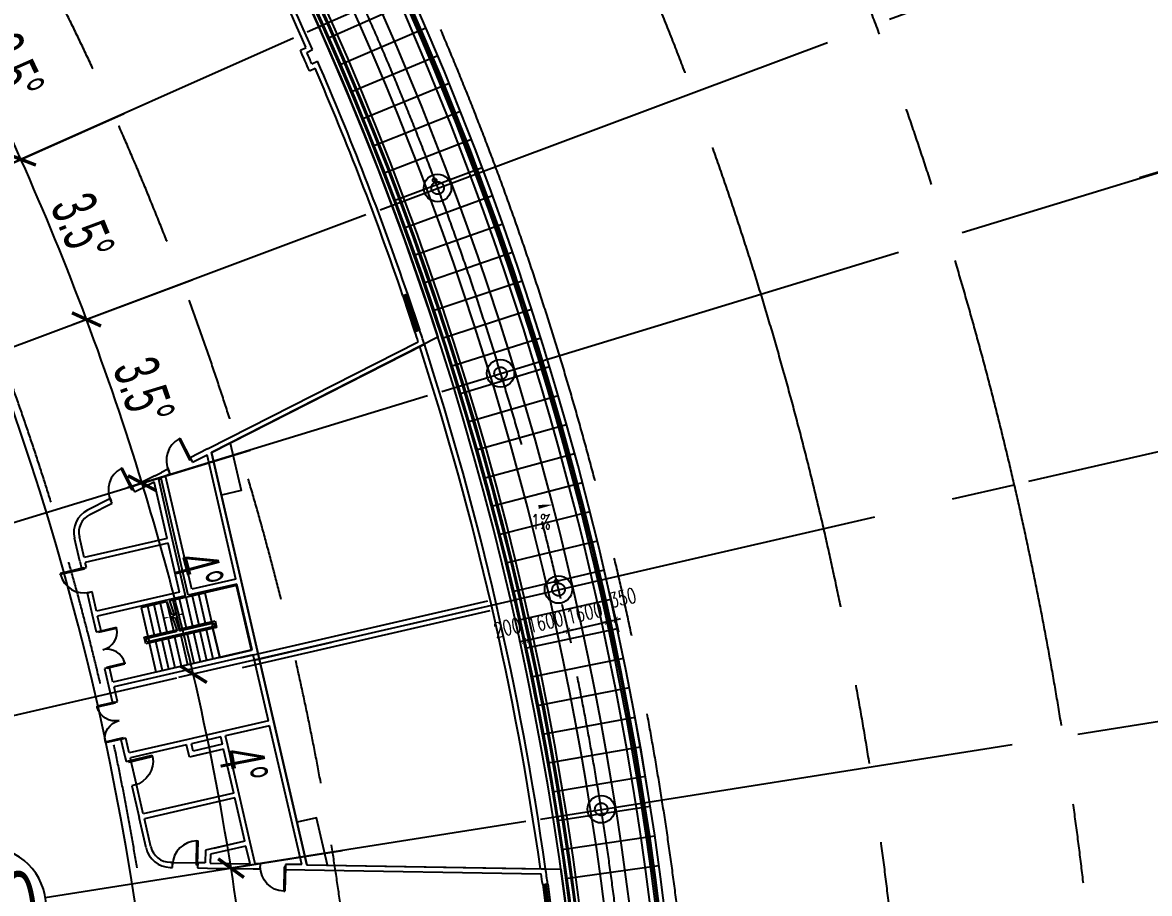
# Model space of a CAD drawing. Extents: x 36903891 to 38126251, y 2073392 to 2924740.
# Drawn here: x 37214450 to 37259397, y 2303299 to 2338055 of the extents above; entities that cross this region are included whole.
import ezdxf
from ezdxf.enums import TextEntityAlignment as Align
from ezdxf.xclip import XClip

# ---------------------------------------------------------------- set-up
doc = ezdxf.new("R2010")
doc.units = 0
doc.header["$LTSCALE"] = 1000
doc.header["$XCLIPFRAME"] = 0
for name, pattern in [('CENTER', [2, 1.25, -0.25, 0.25, -0.25]), ('CENTER2', [28.575, 19.05, -3.175, 3.175, -3.175]), ('DASH', [0.35, 0.25, -0.1]), ('HIDDEN', [0.375, 0.25, -0.125])]:
    doc.linetypes.add(name, pattern=pattern)
doc.layers.get('0').update_dxf_attribs({"color": 8})
doc.layers.get('Defpoints').update_dxf_attribs({"color": 8})
for name, color, linetype in [('#幕墙线-平面', 8, 'Continuous'), ('#标注', 8, 'Continuous'), ('#虚线', 8, 'HIDDEN'), ('#轴线', 8, 'CENTER2'), ('1-WIN-1', 8, 'Continuous'), ('A-AL-E', 8, 'Continuous'), ('A-COLS-PLAN-C', 8, 'DASH'), ('A-DETL-ALUM', 8, 'Continuous'), ('A-DIMS', 8, 'Continuous'), ('A-DIMS-SYMB', 8, 'Continuous'), ('A-FLOR', 8, 'Continuous'), ('A-GRID', 8, 'CENTER'), ('A-STRS-HRAL', 8, 'Continuous'), ('DIM', 8, 'Continuous'), ('周边建筑', 8, 'Continuous'), ('水-雨水-压力流-标识', 8, 'Continuous')]:
    doc.layers.add(name, color=color, linetype=linetype)
doc.styles.add('#文字', font='jrs.shx', dxfattribs={"width": 0.7, "bigfont": 'hztxt.shx'})
doc.styles.add('_TCH_DIM', font='SIMPLEX', dxfattribs={"bigfont": 'GBCBIG'})
doc.styles.add('_TCH_DIM_T3', font='SIMPLEX', dxfattribs={"width": 0.705882, "bigfont": 'GBCBIG'})
doc.styles.add('JHZX', font='jrs.shx', dxfattribs={"width": 0.6, "bigfont": 'jhz.shx'})
doc.dimstyles.new('_TCH_ARCH&&200', dxfattribs={"dimtxt": 595, "dimasz": 200, "dimexe": 500, "dimexo": 600, "dimgap": 252.5, "dimtad": 1, "dimdec": 0, "dimzin": 0, "dimdsep": 46, "dimtxsty": '_TCH_DIM_T3', "dimblk": 'ARCHTICK', "dimcen": 0.09, "dimclrt": 4, "dimazin": 2, "dimtfac": 1, "dimtdec": 0, "dimtix": 1, "dimtmove": 2, "dimatfit": 3, "dimfxl": 200, "dimtolj": 1, "dimtzin": 0, "dimarcsym": 0})
doc.dimstyles.new('JZBZ-600', dxfattribs={"dimscale": 600, "dimtxt": 3, "dimasz": 1.5, "dimexe": 1, "dimexo": 1, "dimgap": 0.5, "dimtad": 1, "dimdec": 0, "dimdsep": 46, "dimtxsty": 'JHZX', "dimblk1": 'ARCHTICK', "dimblk2": 'ARCHTICK', "dimsah": 1, "dimcen": 0, "dimclrd": 1, "dimclre": 1, "dimclrt": 2, "dimadec": 1, "dimazin": 2, "dimtfac": 1, "dimtdec": 0, "dimtix": 1, "dimtmove": 0, "dimatfit": 3, "dimfxl": 1, "dimtolj": 1, "dimlwd": -1, "dimlwe": -1, "dimarcsym": 1})

# ---------------------------------------------------------------- blocks, each defined once
blk = doc.blocks.new('_ARCHTICK')
at = {"color": 0, "linetype": 'ByBlock', "const_width": 0.15}
blk.add_lwpolyline([(-0.5, -0.5), (0.5, 0.5)], dxfattribs=at)
blk = doc.blocks.new('*D89')
at = {"layer": '#标注', "transparency": 16777216}
for p, q in [((36903960, 2938196), (36891614, 2936241)), ((36904922, 2930628), (36892480, 2929431))]:
    blk.add_line(p, q, dxfattribs=at)
blk.add_arc((36780603, 2918661), 112993, 5.49827, 8.99865, dxfattribs=at)
at = {"layer": 'Defpoints', "color": 0, "transparency": 16777216}
for p in [(36904552, 2938290), (36892833, 2931776), (36905520, 2930686), (36780603, 2918661)]:
    blk.add_point(p, dxfattribs=at)
at = {"layer": '#标注', "transparency": 16777216, "xscale": 900, "yscale": 900, "zscale": 900}
for p, rotation in [((36892206, 2936335), 98.99864510291671), ((36893077, 2929488), 275.4982656255143)]:
    blk.add_blockref('_ARCHTICK', p, dxfattribs=dict(at, rotation=rotation))
at = {"layer": '#标注', "transparency": 16777216, "insert": (36893884, 2933070), "char_height": 1800, "attachment_point": 5, "rotation": 277.2485, "style": 'JHZX'}
blk.add_mtext('\\A1;3.5°', dxfattribs=at)
blk = doc.blocks.new('*D90')
at = {"layer": '#标注', "transparency": 16777216}
for p, q in [((36902297, 2946753), (36890117, 2943942)), ((36903960, 2938196), (36891614, 2936241))]:
    blk.add_line(p, q, dxfattribs=at)
blk.add_arc((36780603, 2918661), 112993, 8.99865, 12.9986, dxfattribs=at)
at = {"layer": 'Defpoints', "color": 0, "transparency": 16777216}
for p in [(36902881, 2946888), (36891765, 2938927), (36904552, 2938290), (36780603, 2918661)]:
    blk.add_point(p, dxfattribs=at)
at = {"layer": '#标注', "transparency": 16777216, "xscale": 900, "yscale": 900, "zscale": 900}
for p, rotation in [((36890702, 2944077), 102.998597833157), ((36892206, 2936335), 278.9986451029019)]:
    blk.add_blockref('_ARCHTICK', p, dxfattribs=dict(at, rotation=rotation))
at = {"layer": '#标注', "transparency": 16777216, "insert": (36892699, 2940448), "char_height": 1800, "attachment_point": 5, "rotation": 280.9986, "style": 'JHZX'}
blk.add_mtext('\\A1;4°', dxfattribs=at)
blk = doc.blocks.new('*D91')
at = {"layer": '#标注', "transparency": 16777216}
for p, q in [((36900040, 2955175), (36888086, 2951520)), ((36902297, 2946753), (36890117, 2943942))]:
    blk.add_line(p, q, dxfattribs=at)
blk.add_arc((36780603, 2918661), 112993, 12.9986, 16.99896, dxfattribs=at)
at = {"layer": 'Defpoints', "color": 0, "transparency": 16777216}
for p in [(36900614, 2955350), (36902881, 2946888), (36890080, 2946632), (36780603, 2918661)]:
    blk.add_point(p, dxfattribs=at)
at = {"layer": '#标注', "transparency": 16777216, "xscale": 900, "yscale": 900, "zscale": 900}
for p, rotation in [((36888660, 2951696), 106.9989600530739), ((36890702, 2944077), 282.9985978331587)]:
    blk.add_blockref('_ARCHTICK', p, dxfattribs=dict(at, rotation=rotation))
at = {"layer": '#标注', "transparency": 16777216, "insert": (36890906, 2948215), "char_height": 1800, "attachment_point": 5, "rotation": 284.9988, "style": 'JHZX'}
blk.add_mtext('\\A1;4°', dxfattribs=at)
blk = doc.blocks.new('*D92')
at = {"layer": '#标注', "transparency": 16777216}
for p, q in [((36897588, 2962398), (36885880, 2958021)), ((36900040, 2955175), (36888086, 2951520))]:
    blk.add_line(p, q, dxfattribs=at)
blk.add_arc((36780603, 2918661), 112993, 16.99896, 20.4991, dxfattribs=at)
at = {"layer": 'Defpoints', "color": 0, "transparency": 16777216}
for p in [(36898150, 2962608), (36900614, 2955350), (36887965, 2953889), (36780603, 2918661)]:
    blk.add_point(p, dxfattribs=at)
at = {"layer": '#标注', "transparency": 16777216, "xscale": 900, "yscale": 900, "zscale": 900}
for p, rotation in [((36886442, 2958231), 110.4991045865628), ((36888660, 2951696), 286.9989600531031)]:
    blk.add_blockref('_ARCHTICK', p, dxfattribs=dict(at, rotation=rotation))
at = {"layer": '#标注', "transparency": 16777216, "insert": (36888737, 2955366), "char_height": 1800, "attachment_point": 5, "rotation": 288.749, "style": 'JHZX'}
blk.add_mtext('\\A1;3.5°', dxfattribs=at)
blk = doc.blocks.new('*D93')
at = {"layer": '#标注', "transparency": 16777216}
for p, q in [((36894700, 2969458), (36883281, 2964374)), ((36897588, 2962398), (36885880, 2958021))]:
    blk.add_line(p, q, dxfattribs=at)
blk.add_arc((36780603, 2918661), 112993, 20.4991, 23.99913, dxfattribs=at)
at = {"layer": 'Defpoints', "color": 0, "transparency": 16777216}
for p in [(36895248, 2969703), (36898150, 2962608), (36885614, 2960378), (36780603, 2918661)]:
    blk.add_point(p, dxfattribs=at)
at = {"layer": '#标注', "transparency": 16777216, "xscale": 900, "yscale": 900, "zscale": 900}
for p, rotation in [((36883829, 2964618), 113.9991263115051), ((36886442, 2958231), 290.4991045865536)]:
    blk.add_blockref('_ARCHTICK', p, dxfattribs=dict(at, rotation=rotation))
at = {"layer": '#标注', "transparency": 16777216, "insert": (36886295, 2961899), "char_height": 1800, "attachment_point": 5, "rotation": 292.2491, "style": 'JHZX'}
blk.add_mtext('\\A1;3.5°', dxfattribs=at)
blk = doc.blocks.new('*D94')
at = {"layer": '#标注', "transparency": 16777216}
for p, q in [((36891386, 2976330), (36880298, 2970558)), ((36894700, 2969458), (36883281, 2964374))]:
    blk.add_line(p, q, dxfattribs=at)
blk.add_arc((36780603, 2918661), 112993, 23.99913, 27.4993, dxfattribs=at)
at = {"layer": 'Defpoints', "color": 0, "transparency": 16777216}
for p in [(36891918, 2976607), (36895248, 2969703), (36882872, 2966711), (36780603, 2918661)]:
    blk.add_point(p, dxfattribs=at)
at = {"layer": '#标注', "transparency": 16777216, "xscale": 900, "yscale": 900, "zscale": 900}
for p, rotation in [((36880831, 2970835), 117.4993024395164), ((36883829, 2964618), 293.9991263114809)]:
    blk.add_blockref('_ARCHTICK', p, dxfattribs=dict(at, rotation=rotation))
at = {"layer": '#标注', "transparency": 16777216, "insert": (36883458, 2968271), "char_height": 1800, "attachment_point": 5, "rotation": 295.7492, "style": 'JHZX'}
blk.add_mtext('\\A1;3.5°', dxfattribs=at)
blk = doc.blocks.new('*D208')
at = {"layer": '#标注', "transparency": 16777216}
for p, q in [((36925985, 2941684), (36938331, 2943639)), ((36927120, 2932766), (36939562, 2933963))]:
    blk.add_line(p, q, dxfattribs=at)
blk.add_arc((36780603, 2918661), 159093, 5.49852, 8.99865, dxfattribs=at)
at = {"layer": 'Defpoints', "color": 0, "transparency": 16777216}
for p in [(36925393, 2941590), (36938622, 2937127), (36926522, 2932708), (36780603, 2918661)]:
    blk.add_point(p, dxfattribs=at)
at = {"layer": '#标注', "transparency": 16777216, "xscale": 900, "yscale": 900, "zscale": 900}
for p, rotation in [((36937739, 2943545), 98.99864510290479), ((36938965, 2933906), 275.4985152614599)]:
    blk.add_blockref('_ARCHTICK', p, dxfattribs=dict(at, rotation=rotation))
at = {"layer": '#标注', "transparency": 16777216, "insert": (36939616, 2938886), "char_height": 1800, "attachment_point": 5, "rotation": 277.2486, "style": 'JHZX'}
blk.add_mtext('\\A1;3.5°', dxfattribs=at)
blk = doc.blocks.new('*D209')
at = {"layer": '#标注', "transparency": 16777216}
for p, q in [((36924025, 2951770), (36936205, 2954581)), ((36925985, 2941684), (36938331, 2943639))]:
    blk.add_line(p, q, dxfattribs=at)
blk.add_arc((36780603, 2918661), 159093, 8.99865, 12.9988, dxfattribs=at)
at = {"layer": 'Defpoints', "color": 0, "transparency": 16777216}
for p in [(36923440, 2951635), (36937117, 2947195), (36925393, 2941590), (36780603, 2918661)]:
    blk.add_point(p, dxfattribs=at)
at = {"layer": '#标注', "transparency": 16777216, "xscale": 900, "yscale": 900, "zscale": 900}
for p, rotation in [((36935620, 2954446), 102.9987980991968), ((36937739, 2943545), 278.9986451029012)]:
    blk.add_blockref('_ARCHTICK', p, dxfattribs=dict(at, rotation=rotation))
at = {"layer": '#标注', "transparency": 16777216, "insert": (36937953, 2949243), "char_height": 1800, "attachment_point": 5, "rotation": 280.9987, "style": 'JHZX'}
blk.add_mtext('\\A1;4°', dxfattribs=at)
blk = doc.blocks.new('*D210')
at = {"layer": '#标注', "transparency": 16777216}
for p, q in [((36921366, 2961694), (36933320, 2965349)), ((36924025, 2951770), (36936205, 2954581))]:
    blk.add_line(p, q, dxfattribs=at)
blk.add_arc((36780603, 2918661), 159093, 12.9988, 16.99896, dxfattribs=at)
at = {"layer": 'Defpoints', "color": 0, "transparency": 16777216}
for p in [(36920792, 2961519), (36934745, 2958044), (36923440, 2951635), (36780603, 2918661)]:
    blk.add_point(p, dxfattribs=at)
at = {"layer": '#标注', "transparency": 16777216, "xscale": 900, "yscale": 900, "zscale": 900}
for p, rotation in [((36932746, 2965173), 106.9989600159799), ((36935620, 2954446), 282.9987980991914)]:
    blk.add_blockref('_ARCHTICK', p, dxfattribs=dict(at, rotation=rotation))
at = {"layer": '#标注', "transparency": 16777216, "insert": (36935436, 2960145), "char_height": 1800, "attachment_point": 5, "rotation": 284.9989, "style": 'JHZX'}
blk.add_mtext('\\A1;4°', dxfattribs=at)
blk = doc.blocks.new('*D211')
at = {"layer": '#标注', "transparency": 16777216}
for p, q in [((36918476, 2970208), (36930185, 2974585)), ((36921366, 2961694), (36933320, 2965349))]:
    blk.add_line(p, q, dxfattribs=at)
blk.add_arc((36780603, 2918661), 159093, 16.99896, 20.4991, dxfattribs=at)
at = {"layer": 'Defpoints', "color": 0, "transparency": 16777216}
for p in [(36917914, 2969997), (36931768, 2968261), (36920792, 2961519), (36780603, 2918661)]:
    blk.add_point(p, dxfattribs=at)
at = {"layer": '#标注', "transparency": 16777216, "xscale": 900, "yscale": 900, "zscale": 900}
for p, rotation in [((36929623, 2974375), 110.4991045865224), ((36932746, 2965173), 286.9989600159729)]:
    blk.add_blockref('_ARCHTICK', p, dxfattribs=dict(at, rotation=rotation))
at = {"layer": '#标注', "transparency": 16777216, "insert": (36932391, 2970184), "char_height": 1800, "attachment_point": 5, "rotation": 288.749, "style": 'JHZX'}
blk.add_mtext('\\A1;3.5°', dxfattribs=at)
blk = doc.blocks.new('*D212')
at = {"layer": '#标注', "transparency": 16777216}
for p, q in [((36915072, 2978529), (36926492, 2983613)), ((36918476, 2970208), (36930185, 2974585))]:
    blk.add_line(p, q, dxfattribs=at)
blk.add_arc((36780603, 2918661), 159093, 20.4991, 23.99925, dxfattribs=at)
at = {"layer": 'Defpoints', "color": 0, "transparency": 16777216}
for p in [(36914524, 2978285), (36928457, 2977398), (36917914, 2969997), (36780603, 2918661)]:
    blk.add_point(p, dxfattribs=at)
at = {"layer": '#标注', "transparency": 16777216, "xscale": 900, "yscale": 900, "zscale": 900}
for p, rotation in [((36925943, 2983369), 113.9992524606698), ((36929623, 2974375), 290.4991045865373)]:
    blk.add_blockref('_ARCHTICK', p, dxfattribs=dict(at, rotation=rotation))
at = {"layer": '#标注', "transparency": 16777216, "insert": (36928962, 2979354), "char_height": 1800, "attachment_point": 5, "rotation": 292.2492, "style": 'JHZX'}
blk.add_mtext('\\A1;3.5°', dxfattribs=at)
blk = doc.blocks.new('*D136')
at = {"layer": '#标注', "transparency": 16777216}
for p, q in [((36891696, 3015232), (36904144, 3026054)), ((36900436, 2833178), (36913865, 2823598))]:
    blk.add_line(p, q, dxfattribs=at)
blk.add_arc((36780603, 2918661), 163093, 324.49751, 41, dxfattribs=at)
at = {"layer": 'Defpoints', "color": 0, "transparency": 16777216}
for p in [(36891243, 3014839), (36780603, 2918661), (36941218, 2890336), (36899948, 2833526)]:
    blk.add_point(p, dxfattribs=at)
at = {"layer": '#标注', "transparency": 16777216, "xscale": 900, "yscale": 900, "zscale": 900}
for p, rotation in [((36903692, 3025660), 130.9999999999882), ((36913376, 2823947), 234.4975139136726)]:
    blk.add_blockref('_ARCHTICK', p, dxfattribs=dict(at, rotation=rotation))
at = {"layer": '#标注', "transparency": 16777216, "insert": (36944708, 2926540), "char_height": 1800, "attachment_point": 5, "rotation": 272.7488, "style": 'JHZX'}
blk.add_mtext('\\A1;76.5°', dxfattribs=at)
blk = doc.blocks.new('*D200')
at = {"layer": '#标注', "transparency": 16777216}
for p, q in [((36874862, 3000599), (36862409, 2989774)), ((36882278, 2846131), (36868846, 2855713))]:
    blk.add_line(p, q, dxfattribs=at)
blk.add_arc((36780603, 2918661), 108993, 324.49751, 41, dxfattribs=at)
at = {"layer": 'Defpoints', "color": 0, "transparency": 16777216}
for p in [(36875315, 3000993), (36780603, 2918661), (36887941, 2899732), (36882766, 2845783)]:
    blk.add_point(p, dxfattribs=at)
at = {"layer": '#标注', "transparency": 16777216, "xscale": 900, "yscale": 900, "zscale": 900}
for p, rotation in [((36862862, 2990168), 130.9999999999905), ((36869334, 2855365), 234.4975139136623)]:
    blk.add_blockref('_ARCHTICK', p, dxfattribs=dict(at, rotation=rotation))
at = {"layer": '#标注', "transparency": 16777216, "insert": (36890670, 2923946), "char_height": 1800, "attachment_point": 5, "rotation": 272.7488, "style": 'JHZX'}
blk.add_mtext('\\A1;76.5°', dxfattribs=at)
blk = doc.blocks.new('*U49')
blk.add_line((20, 0), (0, 0))
blk.add_circle((24, 0), 4)
at = {"style": 'JHZX', "width": 0.75}
blk.add_attdef('AXES', text='', height=4, dxfattribs=at).set_placement((24, 0), align=Align.MIDDLE_CENTER)
blk = doc.blocks.new('DOTE-11')
at = {"layer": '#虚线', "ltscale": 20}
for radius, end in [(117100, 50.90588), (109300, 50.72062)]:
    blk.add_arc((36780599, 2918657), radius, 330, end, dxfattribs=at)
at = {"layer": '#轴线'}
for p, q in [((36895248, 2969703), (36914524, 2978285)), ((36898151, 2962608), (36917915, 2969998)), ((36900615, 2955350), (36920793, 2961519)), ((36843640, 2933212), (36923441, 2951635)), ((36904553, 2938290), (36925394, 2941590))]:
    blk.add_line(p, q, dxfattribs=at)
for radius, end in [(146600, 183.99981), (138800, 210.18842), (130400, 210.32938), (127950, 210.37401)]:
    blk.add_arc((36780599, 2918657), radius, 324.5, end, dxfattribs=at)
blk = doc.blocks.new('A$C80b62fe7')
at = {"layer": '#幕墙线-平面'}
for points in [[(218720, 197989), (201349, 196927, -0.411972), (200385, 197773, 0.208557), (152529, 289704, -0.411975), (152389, 290978), (163223, 304598)], [(218704, 198249), (201333, 197186, -0.411972), (200645, 197790, 0.208557), (152693, 289906, -0.411975), (152592, 290816), (163426, 304436)]]:
    blk.add_lwpolyline(points, format="xyb", dxfattribs=at)
for radius, start, end in [(128529, 333.50225, 195.7758), (127529, 333.53985, 195.7884), (126410, 351.08343, 34.92498), (126150, 351.08343, 34.92498)]:
    blk.add_arc((71052, 188867), radius, start, end, dxfattribs=at)
blk = doc.blocks.new('DASWQE')
at = {"layer": '#幕墙线-平面', "ltscale": 10}
for points in [[(118910, 52291), (115478, 50781)], [(119388, 51190), (115942, 49713)], [(119856, 50085), (116396, 48639)], [(120314, 48976), (116840, 47562)], [(120761, 47862), (117275, 46481)], [(121198, 46745), (117699, 45395)], [(121625, 45623), (118113, 44306)], [(122041, 44498), (118518, 43213)], [(122447, 43368), (118912, 42117)], [(122842, 42236), (119296, 41016)], [(123227, 41099), (119670, 39912)], [(123601, 39959), (120033, 38805)], [(123965, 38815), (120387, 37695)], [(124319, 37669), (120730, 36581)], [(124661, 36518), (121062, 35464)], [(124993, 35365), (121385, 34344)], [(125315, 34209), (121697, 33222)], [(125625, 33050), (121999, 32096)], [(125925, 31888), (122290, 30968)], [(126214, 30724), (122571, 29837)], [(126493, 29556), (122841, 28703)], [(126760, 28387), (123101, 27567)], [(127017, 27214), (123350, 26429)], [(127263, 26040), (123589, 25288)], [(127498, 24863), (123818, 24145)], [(127723, 23684), (124035, 23001)], [(127936, 22503), (124243, 21854)], [(128138, 21321), (124439, 20705)], [(128330, 20136), (124625, 19555)], [(128510, 18950), (124801, 18403)], [(128680, 17762), (124965, 17249)]]:
    blk.add_lwpolyline(points, dxfattribs=at)
at = {"layer": 'DIM', "ltscale": 10}
blk.add_blockref('A$C80b62fe7', (-71047, -188863), dxfattribs=at)
blk = doc.blocks.new('雨水立管')
blk.add_circle((0, 0), 50)
blk = doc.blocks.new('雨水')
at = {"layer": '水-雨水-压力流-标识', "xscale": 1.5, "yscale": 1.5, "zscale": 1.5}
for p in [(35767702, 2963772), (35772559, 2947756)]:
    blk.add_blockref('雨水立管', p, dxfattribs=at)
blk = doc.blocks.new('800柱子')
at = {"layer": 'A-DETL-ALUM', "ltscale": 0.3}
blk.add_circle((35572079, 2737405), 550, dxfattribs=at)
blk = doc.blocks.new('$DorLib2D$00000002')
at = {"layer": '1-WIN-1'}
for p, q in [((-0.5, 0), (-0.5, 0.4875)), ((-0.475, 0.4875), (-0.5, 0.4875)), ((-0.475, 0), (-0.475, 0.4875)), ((0.475, 0), (0.475, 0.4875)), ((0.475, 0.4875), (0.5, 0.4875)), ((0.5, 0), (0.5, 0.4875)), ((-0.5, 0), (-0.475, 0)), ((0.5, 0), (0.475, 0))]:
    blk.add_line(p, q, dxfattribs=at)
for centre, start, end in [((-0.4875, 0), 0, 88.53072), ((0.4875, 0), 91.46928, 180)]:
    blk.add_arc(centre, 0.4875, start, end, dxfattribs=at)
blk = doc.blocks.new('$WINLIB2D$00000039')
for points in [[(-0.5, 0.5), (-0.5, -0.5)], [(0.5, 0.5), (-0.5, 0.5)], [(0.5, -0.5), (0.5, 0.5)], [(-0.5, 0.167), (0.5, 0.167)], [(-0.452, -0.167), (-0.5, 0.084)], [(-0.384, -0.167), (-0.448, 0.167)], [(-0.316, -0.167), (-0.38, 0.167)], [(-0.248, -0.167), (-0.312, 0.167)], [(-0.18, -0.167), (-0.244, 0.167)], [(-0.112, -0.167), (-0.176, 0.167)], [(-0.044, -0.167), (-0.108, 0.167)], [(0.024, -0.167), (-0.04, 0.167)], [(0.092, -0.167), (0.028, 0.167)], [(0.16, -0.167), (0.096, 0.167)], [(0.228, -0.167), (0.164, 0.167)], [(0.296, -0.167), (0.232, 0.167)], [(0.364, -0.167), (0.3, 0.167)], [(0.432, -0.167), (0.368, 0.167)], [(0.5, -0.167), (0.436, 0.167)], [(-0.5, -0.167), (0.5, -0.167)], [(0.5, -0.5), (-0.5, -0.5)]]:
    blk.add_lwpolyline(points)
blk = doc.blocks.new('$DorLib2D$00000001')
for p, q in [((0.45, 0.975), (0.5, 0.975)), ((0.45, 0), (0.45, 0.975)), ((0.5, 0), (0.5, 0.975)), ((0.5, 0), (0.45, 0))]:
    blk.add_line(p, q)
blk.add_arc((0.475, 0), 0.975, 91.4693, 180)
blk = doc.blocks.new('123')
at = {"layer": '周边建筑'}
for p, q in [((34934781, 2953277), (34932478, 2962516)), ((34943022, 2952549), (34943022, 2962679)), ((34943422, 2952549), (34943422, 2962679)), ((34951663, 2953277), (34953967, 2962516)), ((34930405, 2962120), (34930386, 2962319)), ((34931879, 2962463), (34931898, 2962264)), ((34934606, 2953153), (34932325, 2962302)), ((34951839, 2953153), (34954120, 2962302)), ((34954546, 2962264), (34954566, 2962463)), ((34920081, 2960569), (34920020, 2960812)), ((34920573, 2960661), (34920512, 2960904)), ((34920819, 2960503), (34920758, 2960746)), ((34919932, 2960338), (34919872, 2960581)), ((34934606, 2953153), (34934794, 2952399)), ((34940022, 2953277), (34934781, 2953277)), ((34939922, 2953077), (34934831, 2953077)), ((34934988, 2952448), (34934831, 2953077)), ((34939922, 2953077), (34939922, 2951277)), ((34942922, 2953277), (34940022, 2953277)), ((34940122, 2953077), (34940122, 2951077)), ((34942822, 2953077), (34940122, 2953077)), ((34942822, 2953077), (34942822, 2947377)), ((34945822, 2953277), (34942922, 2953277)), ((34943022, 2953077), (34943022, 2947377)), ((34945722, 2953077), (34943022, 2953077)), ((34945722, 2953077), (34945722, 2951177)), ((34951663, 2953277), (34945822, 2953277)), ((34951614, 2953077), (34945922, 2953077)), ((34945922, 2953077), (34945922, 2951277)), ((34951614, 2953077), (34951457, 2952448)), ((34951651, 2952399), (34951839, 2953153)), ((34942822, 2953049), (34940172, 2953049)), ((34940172, 2953049), (34940172, 2951749)), ((34942822, 2951749), (34942822, 2953049)), ((34934794, 2952399), (34934988, 2952448)), ((34951457, 2952448), (34951651, 2952399)), ((34940172, 2950305), (34940172, 2951749)), ((34940172, 2951749), (34941362, 2951749)), ((34940172, 2951749), (34941362, 2951749)), ((34941362, 2950428), (34941362, 2951899)), ((34941362, 2951899), (34941632, 2951899)), ((34941422, 2950434), (34941422, 2951839)), ((34941422, 2951839), (34941572, 2951839)), ((34941422, 2950434), (34941422, 2951749)), ((34941422, 2951749), (34941572, 2951749)), ((34941572, 2951839), (34941572, 2949059)), ((34941572, 2951749), (34941572, 2949149)), ((34941632, 2951899), (34941632, 2948999)), ((34942822, 2951749), (34941632, 2951749)), ((34941632, 2951749), (34942822, 2951749)), ((34942822, 2951749), (34942822, 2949149)), ((34935230, 2951477), (34935036, 2951429)), ((34935036, 2951429), (34935105, 2951153)), ((34935280, 2951277), (34935230, 2951477)), ((34939922, 2951277), (34935280, 2951277)), ((34940172, 2951489), (34941362, 2951489)), ((34942822, 2951489), (34941632, 2951489)), ((34946322, 2951277), (34945922, 2951277)), ((34948322, 2951277), (34946322, 2951277)), ((34950292, 2951277), (34948322, 2951277)), ((34951165, 2951277), (34950292, 2951277)), ((34951215, 2951477), (34951165, 2951277)), ((34951409, 2951429), (34951215, 2951477)), ((34951340, 2951153), (34951409, 2951429)), ((34935180, 2950853), (34935105, 2951153)), ((34935180, 2950853), (34935422, 2949880)), ((34940122, 2951077), (34935330, 2951077)), ((34935355, 2950977), (34935330, 2951077)), ((34937822, 2950977), (34935355, 2950977)), ((34940122, 2950977), (34937822, 2950977)), ((34940122, 2950977), (34940122, 2947377)), ((34940172, 2951229), (34941362, 2951229)), ((34940172, 2950969), (34941362, 2950969)), ((34942822, 2951229), (34941632, 2951229)), ((34942822, 2950969), (34941632, 2950969)), ((34945722, 2951177), (34945722, 2949777)), ((34945922, 2951077), (34945922, 2949877)), ((34946222, 2951077), (34945922, 2951077)), ((34946222, 2951077), (34946222, 2949877)), ((34948222, 2951077), (34946422, 2951077)), ((34946422, 2951077), (34946422, 2949677)), ((34948222, 2951077), (34948222, 2947377)), ((34948422, 2951077), (34948422, 2947377)), ((34950192, 2951077), (34948422, 2951077)), ((34950192, 2951077), (34950192, 2949465)), ((34951115, 2951077), (34950392, 2951077)), ((34950392, 2951077), (34950392, 2949621)), ((34950731, 2949537), (34951115, 2951077)), ((34950901, 2949391), (34951340, 2951153)), ((34935616, 2949928), (34935405, 2950777)), ((34937722, 2950777), (34935405, 2950777)), ((34937722, 2950777), (34937722, 2947377)), ((34939922, 2950777), (34937922, 2950777)), ((34937922, 2950777), (34937922, 2947377)), ((34939922, 2950777), (34939922, 2947377)), ((34940172, 2950709), (34941362, 2950709)), ((34940172, 2950449), (34941362, 2950449)), ((34940700, 2950259), (34940728, 2950435)), ((34940728, 2950435), (34940846, 2950193)), ((34940846, 2950193), (34940875, 2950378)), ((34940875, 2950378), (34941422, 2950434)), ((34942822, 2950709), (34941632, 2950709)), ((34942822, 2950449), (34941632, 2950449)), ((34935422, 2949880), (34935616, 2949928)), ((34940172, 2950305), (34940716, 2950361)), ((34940172, 2950204), (34940700, 2950259)), ((34940172, 2949149), (34940172, 2950204)), ((34940172, 2950189), (34941362, 2950189)), ((34940172, 2949929), (34941362, 2949929)), ((34940859, 2950275), (34941422, 2950334)), ((34941362, 2948999), (34941362, 2950328)), ((34941422, 2949149), (34941422, 2950334)), ((34941422, 2949059), (34941422, 2950334)), ((34942822, 2950189), (34941632, 2950189)), ((34942822, 2949929), (34941632, 2949929)), ((34940172, 2949669), (34941362, 2949669)), ((34942822, 2949669), (34941632, 2949669)), ((34945722, 2949777), (34945722, 2947377)), ((34946222, 2949877), (34945922, 2949877)), ((34946422, 2949677), (34945922, 2949677)), ((34945922, 2949677), (34945922, 2947377)), ((34950392, 2949621), (34950731, 2949537)), ((34940172, 2949409), (34941362, 2949409)), ((34940172, 2949149), (34941362, 2949149)), ((34941422, 2949149), (34941572, 2949149)), ((34941572, 2949059), (34941422, 2949059)), ((34942822, 2949409), (34941632, 2949409)), ((34942822, 2949149), (34941632, 2949149)), ((34950192, 2949465), (34950682, 2949343)), ((34950368, 2948081), (34950610, 2949052)), ((34950682, 2949343), (34950610, 2949052)), ((34950610, 2949052), (34950804, 2949003)), ((34950804, 2949003), (34950901, 2949391)), ((34935858, 2948958), (34935664, 2948910)), ((34935664, 2948910), (34935907, 2947936)), ((34936101, 2947984), (34935858, 2948958)), ((34941632, 2948999), (34941362, 2948999)), ((34950368, 2948081), (34950344, 2947984)), ((34950562, 2948033), (34950368, 2948081)), ((34950538, 2947936), (34950562, 2948033)), ((34937722, 2947377), (34936877, 2947377)), ((34938122, 2947377), (34937922, 2947377)), ((34938122, 2947177), (34938122, 2947377)), ((34939922, 2947377), (34939122, 2947377)), ((34939122, 2947377), (34939122, 2947177)), ((34940722, 2947377), (34940122, 2947377)), ((34940722, 2947177), (34940722, 2947377)), ((34942822, 2947377), (34942222, 2947377)), ((34942222, 2947377), (34942222, 2947177)), ((34943622, 2947377), (34943022, 2947377)), ((34943622, 2947177), (34943622, 2947377)), ((34945722, 2947377), (34945122, 2947377)), ((34945122, 2947377), (34945122, 2947177)), ((34946022, 2947377), (34945922, 2947377)), ((34946022, 2947177), (34946022, 2947377)), ((34947022, 2947377), (34946022, 2947377)), ((34948222, 2947377), (34947022, 2947377)), ((34947022, 2947377), (34947022, 2947177)), ((34949567, 2947377), (34948422, 2947377)), ((34937822, 2947177), (34936877, 2947177)), ((34937822, 2947177), (34938122, 2947177)), ((34939122, 2947177), (34940022, 2947177)), ((34940022, 2947177), (34940722, 2947177)), ((34942222, 2947177), (34942922, 2947177)), ((34942922, 2947177), (34943622, 2947177)), ((34945122, 2947177), (34945822, 2947177)), ((34945822, 2947177), (34946022, 2947177)), ((34947022, 2947177), (34948322, 2947177)), ((34949567, 2947177), (34948322, 2947177))]:
    blk.add_line(p, q, dxfattribs=at)
at = {"layer": '周边建筑', "ltscale": 5}
for p, q in [((34946422, 2951077), (34946422, 2949777)), ((34946422, 2951077), (34946422, 2949777)), ((34950192, 2951077), (34950192, 2949802)), ((34950192, 2951077), (34950192, 2949802))]:
    blk.add_line(p, q, dxfattribs=at)
at = {"layer": '周边建筑'}
for points, format in [([(34896149, 2954454, -0.07422), (34932331, 2963106), (34934781, 2953277), (34951663, 2953277), (34954114, 2963106, -0.07422), (34990296, 2954454, -0.07422)], "xyb"), ([(34942197, 2949019, 0, 0, 0), (34942197, 2952399, 0, 0, 0), (34940797, 2952399, 0, 0, 0), (34940797, 2950449, 0, 80, 0), (34940797, 2950749, 0, 0, 0)], "xyseb"), ([(34940797, 2949019, 0, 0, 0), (34940797, 2950189, 0, 80, 0), (34940797, 2949889, 0, 0, 0)], "xyseb")]:
    blk.add_lwpolyline(points, format=format, dxfattribs=at)
for points in [[(34932478, 2962516), (34934781, 2953277), (34951663, 2953277), (34953967, 2962516)], [(34934582, 2954077), (34936522, 2954077), (34936522, 2953277)], [(34951863, 2954077), (34949922, 2954077), (34949922, 2953277)]]:
    blk.add_lwpolyline(points, dxfattribs=at)
for centre, radius, start, end in [((34943222, 2837577), 126000, 68.06236, 111.93764), ((34943222, 2837577), 125400, 85.08472, 94.91528), ((34943222, 2837577), 125400, 94.91528, 95.18992), ((34943222, 2837577), 125200, 85.09936, 94.90064), ((34943222, 2837577), 125400, 84.81008, 85.08472), ((34943222, 2837577), 125400, 95.87528, 100.43385), ((34943222, 2837577), 125200, 95.87583, 100.33643), ((34943222, 2837577), 125200, 94.99333, 95.18938), ((34943222, 2837577), 125200, 84.81062, 85.00667), ((34943222, 2837577), 125400, 100.66271, 107.33729), ((34943222, 2837577), 125200, 100.74905, 107.25095), ((34943222, 2837577), 124950, 100.32909, 100.74254), ((34943222, 2837577), 125150, 100.42671, 100.65604), ((34936877, 2948177), 1000, 194, 270), ((34936877, 2948177), 800, 194, 270), ((34949567, 2948177), 800, 270, 346), ((34949567, 2948177), 1000, 270, 346)]:
    blk.add_arc(centre, radius, start, end, dxfattribs=at)
for name, p, xscale, yscale, zscale, rotation in [('$WINLIB2D$00000039', (34931142, 2962292), 1500, 200, -1500, 5.532602874721408), ('$WINLIB2D$00000039', (34955303, 2962292), -1500.000000000001, 200.0000000000001, 1500, 354.4673970493893), ('$DorLib2D$00000001', (34935012, 2951938), 1000, 1000, 200, 104.0000000000005), ('$DorLib2D$00000001', (34951433, 2951938), -999.9999999999995, 999.9999999999995, 200, 255.9999999999999), ('$DorLib2D$00000001', (34935640, 2949419), 1000, 1000, 200, 104.0000000000016), ('$DorLib2D$00000001', (34950586, 2948542), 999.9999999999994, 999.9999999999994, 999.9999999999994, 76.00000000000436), ('$DorLib2D$00000001', (34946522, 2947277), -1000, 1000, 1000, 8.04044223469124e-12), ('$DorLib2D$00000001', (34938622, 2947277), 1000, 1000, 200, 180.0000000000091), ('$DorLib2D$00000002', (34944372, 2947277), -1500, 1500, 200, 180)]:
    blk.add_blockref(name, p, dxfattribs=dict(at, xscale=xscale, yscale=yscale, zscale=zscale, rotation=rotation))
at = {"layer": '周边建筑', "xscale": 1500, "yscale": 1500, "zscale": 200}
blk.add_blockref('$DorLib2D$00000002', (34941472, 2947277), dxfattribs=at)
blk = doc.blocks.new('_YZHK')
blk.add_circle((0, 0), 0.5)
blk = doc.blocks.new('ASDFASD')
at = {"layer": 'A-COLS-PLAN-C', "ltscale": 0.3, "xscale": 500, "yscale": 500, "zscale": 500}
for p in [(35767820, 2963466), (35770332, 2956066), (35772643, 2947440), (35774347, 2938673)]:
    blk.add_blockref('_YZHK', p, dxfattribs=at)
blk = doc.blocks.new('*D322')
at = {"layer": 'A-DIMS', "lineweight": -2, "transparency": 16777216}
for p, q in [((39417429, 2017618), (39417786, 2016072)), ((39417624, 2017663), (39417981, 2016117)), ((39417673, 2016559), (39417479, 2016514)), ((39417673, 2016559), (39417868, 2016604)), ((39417868, 2016604), (39418063, 2016649))]:
    blk.add_line(p, q, dxfattribs=at)
at = {"layer": 'Defpoints', "color": 0, "transparency": 16777216}
for p in [(39417294, 2018203), (39417489, 2018248), (39417868, 2016604)]:
    blk.add_point(p, dxfattribs=at)
at = {"layer": 'A-DIMS', "lineweight": -2, "transparency": 16777216, "xscale": 200, "yscale": 200, "zscale": 200}
for p, rotation in [((39417673, 2016559), 13.00000000006302), ((39417868, 2016604), 193.000000000063)]:
    blk.add_blockref('_ARCHTICK', p, dxfattribs=dict(at, rotation=rotation))
at = {"layer": 'A-DIMS', "transparency": 16777216, "insert": (39417003, 2017087), "char_height": 595, "attachment_point": 5, "rotation": 13, "style": '_TCH_DIM_T3'}
blk.add_mtext('\\A1;200', dxfattribs=at)
blk = doc.blocks.new('*D323')
at = {"layer": 'A-DIMS', "lineweight": -2, "transparency": 16777216}
for p, q in [((39419183, 2018023), (39419540, 2016477)), ((39417624, 2017663), (39417981, 2016117)), ((39417868, 2016604), (39419427, 2016964)), ((39419427, 2016964), (39419622, 2017009)), ((39417868, 2016604), (39417673, 2016559))]:
    blk.add_line(p, q, dxfattribs=at)
at = {"layer": 'Defpoints', "color": 0, "transparency": 16777216}
for p in [(39419048, 2018608), (39417489, 2018248), (39419427, 2016964)]:
    blk.add_point(p, dxfattribs=at)
at = {"layer": 'A-DIMS', "lineweight": -2, "transparency": 16777216, "xscale": 200, "yscale": 200, "zscale": 200}
for p, rotation in [((39419427, 2016964), 192.9999999999985), ((39417868, 2016604), 12.99999999999851)]:
    blk.add_blockref('_ARCHTICK', p, dxfattribs=dict(at, rotation=rotation))
at = {"layer": 'A-DIMS', "transparency": 16777216, "insert": (39418524, 2017320), "char_height": 595, "attachment_point": 5, "rotation": 13, "style": '_TCH_DIM_T3'}
blk.add_mtext('\\A1;1600', dxfattribs=at)
blk = doc.blocks.new('*D324')
at = {"layer": 'A-DIMS', "lineweight": -2, "transparency": 16777216}
for p, q in [((39420742, 2018383), (39421099, 2016837)), ((39419183, 2018023), (39419540, 2016477)), ((39419427, 2016964), (39420986, 2017324)), ((39420986, 2017324), (39421181, 2017369)), ((39419427, 2016964), (39419232, 2016919))]:
    blk.add_line(p, q, dxfattribs=at)
at = {"layer": 'Defpoints', "color": 0, "transparency": 16777216}
for p in [(39419048, 2018608), (39420607, 2018968), (39420986, 2017324)]:
    blk.add_point(p, dxfattribs=at)
at = {"layer": 'A-DIMS', "lineweight": -2, "transparency": 16777216, "xscale": 200, "yscale": 200, "zscale": 200}
for p, rotation in [((39420986, 2017324), 192.9999999999867), ((39419427, 2016964), 12.99999999998668)]:
    blk.add_blockref('_ARCHTICK', p, dxfattribs=dict(at, rotation=rotation))
at = {"layer": 'A-DIMS', "transparency": 16777216, "insert": (39420083, 2017680), "char_height": 595, "attachment_point": 5, "rotation": 13, "style": '_TCH_DIM_T3'}
blk.add_mtext('\\A1;1600', dxfattribs=at)
blk = doc.blocks.new('*D325')
at = {"layer": 'A-DIMS', "lineweight": -2, "transparency": 16777216}
for p, q in [((39420742, 2018383), (39421099, 2016837)), ((39421083, 2018462), (39421440, 2016916)), ((39420986, 2017324), (39420791, 2017279)), ((39420986, 2017324), (39421327, 2017403)), ((39421327, 2017403), (39421522, 2017448))]:
    blk.add_line(p, q, dxfattribs=at)
at = {"layer": 'Defpoints', "color": 0, "transparency": 16777216}
for p in [(39420607, 2018968), (39420948, 2019046), (39421327, 2017403)]:
    blk.add_point(p, dxfattribs=at)
at = {"layer": 'A-DIMS', "lineweight": -2, "transparency": 16777216, "xscale": 200, "yscale": 200, "zscale": 200}
for p, rotation in [((39420986, 2017324), 13.00000000029148), ((39421327, 2017403), 193.0000000002915)]:
    blk.add_blockref('_ARCHTICK', p, dxfattribs=dict(at, rotation=rotation))
at = {"layer": 'A-DIMS', "transparency": 16777216, "insert": (39421603, 2018279), "char_height": 595, "attachment_point": 5, "rotation": 13, "style": '_TCH_DIM_T3'}
blk.add_mtext('\\A1;350', dxfattribs=at)
blk = doc.blocks.new('ZW-5001')
at = {"layer": '#标注'}
ref = blk.add_blockref('*U49', (36884822.2, 2972913), dxfattribs=dict(at, xscale=-600.0000000000001, yscale=599.9999999999999, rotation=27.49978992294016))
ref.add_attrib('AXES', 'C5', dxfattribs={"layer": '0', "height": 2400, "rotation": 27.49979, "style": '#文字', "width": 0.7}).set_placement((36872049.2, 2966263.8), align=Align.MIDDLE_CENTER)
ref = blk.add_blockref('*U49', (36928437.8, 2963875.4), dxfattribs=dict(at, xscale=600, yscale=600, rotation=16.91528568041781))
ref.add_attrib('AXES', 'C8', dxfattribs={"layer": '0', "height": 2400, "rotation": 16.91529, "style": '#文字', "width": 0.7}).set_placement((36942214.8, 2968065.2), align=Align.MIDDLE_CENTER)
ref = blk.add_blockref('*U49', (36887940, 2966449.2), dxfattribs=dict(at, xscale=-600, yscale=599.9999999999999, rotation=23.99983746922012))
ref.add_attrib('AXES', 'C6', dxfattribs={"layer": '0', "height": 2400, "rotation": 23.99984, "style": '#文字', "width": 0.7}).set_placement((36874784.9, 2960592.2), align=Align.MIDDLE_CENTER)
ref = blk.add_blockref('*U49', (36890657.3, 2959807.1), dxfattribs=dict(at, xscale=-600.0000000000001, yscale=599.9999999999999, rotation=20.49988501550017))
ref.add_attrib('AXES', 'C7', dxfattribs={"layer": '0', "height": 2400, "rotation": 20.49989, "style": '#文字', "width": 0.7}).set_placement((36877169.2, 2954764.1), align=Align.MIDDLE_CENTER)
ref = blk.add_blockref('*U49', (36892964.2, 2953011.5), dxfattribs=dict(at, xscale=-600, yscale=600, rotation=16.99993256178021))
ref.add_attrib('AXES', 'C8', dxfattribs={"layer": '0', "height": 2400, "rotation": 16.99993, "style": '#文字', "width": 0.7}).set_placement((36879193.4, 2948801.4), align=Align.MIDDLE_CENTER)
ref = blk.add_blockref('*U49', (36896650.4, 2937041.9), dxfattribs=dict(at, xscale=-599.9999999999997, yscale=600, rotation=9.01348231881574))
ref.add_attrib('AXES', 'C10', dxfattribs={"layer": '0', "height": 2400, "rotation": 9.01348, "style": '#文字', "width": 0.7}).set_placement((36882428.2, 2934785.9), align=Align.MIDDLE_CENTER)
for base, p1, p2, picture, middle in [((36941218.3, 2890335.9), (36899947.9, 2833526.1), (36891242.7, 3014838.7), '*D136', (36944707.9, 2926540.4)), ((36887940.5, 2899731.8), (36882766.5, 2845782.6), (36875314.6, 3000992.6), '*D200', (36890670.1, 2923946)), ((36928457.4, 2977397.6), (36917914.3, 2969997.4), (36914524, 2978284.7), '*D212', (36928962.4, 2979354.2)), ((36882871.6, 2966710.8), (36895248.2, 2969702.5), (36891918.2, 2976606.5), '*D94', (36883458, 2968270.9)), ((36931767.5, 2968261.4), (36920792.3, 2961518.7), (36917914.3, 2969997.4), '*D211', (36932391, 2970183.5)), ((36885614.3, 2960377.7), (36898150.4, 2962608.4), (36895248.2, 2969702.5), '*D93', (36886294.8, 2961899)), ((36934745.4, 2958044), (36923440.4, 2951634.8), (36920792.3, 2961518.7), '*D210', (36935435.9, 2960145.4)), ((36887965.2, 2953889), (36900614.1, 2955350), (36898150.4, 2962608.4), '*D92', (36888737.3, 2955365.9)), ((36890080.3, 2946632), (36902881.2, 2946888.4), (36900614.1, 2955350), '*D91', (36890906.5, 2948214.6)), ((36937117.2, 2947195.2), (36925392.6, 2941590.3), (36923440.4, 2951634.8), '*D209', (36937952.6, 2949243.4)), ((36891764.7, 2938927), (36904552.3, 2938290), (36902881.2, 2946888.4), '*D90', (36892699.4, 2940447.9)), ((36938621.6, 2937127.1), (36926522.4, 2932708), (36925392.6, 2941590.3), '*D208', (36939615.9, 2938886.4)), ((36892833.3, 2931776.1), (36905519.5, 2930685.7), (36904552.3, 2938290), '*D89', (36893884.3, 2933069.5))]:
    dim = blk.add_angular_dim_3p(base=base, center=(36780603.5, 2918661.5), p1=p1, p2=p2, dimstyle='JZBZ-600', override={"dimclrd": 256, "dimclre": 256, "dimclrt": 256}, dxfattribs=at)
    dim.commit()
    dim.dimension.update_dxf_attribs({"geometry": picture, "text_midpoint": middle})
blk = doc.blocks.new('FDGFH')
at = {"layer": 'A-FLOR'}
blk.add_blockref('ZW-5001', (-36780599, -2918657), dxfattribs=at)
at = {"layer": 'A-GRID'}
blk.add_blockref('DOTE-11', (-36780599, -2918657), dxfattribs=at)
blk = doc.blocks.new('CXVFG')
at = {"layer": 'A-AL-E'}
for points in [[(39442041.7, 1999007), (39424670.8, 1997944.6, -0.4119718), (39423770.9, 1998734.6, 0.2085567), (39375892.6, 2090708, -0.411975), (39375761.6, 2091898.3), (39386595.6, 2105518.2)], [(39442029.5, 1999206.6), (39424658.5, 1998144.2, -0.4119718), (39423970.4, 1998748.3, 0.2085567), (39376018.2, 2090863.6, -0.411975), (39375918.1, 2091773.8), (39386752.1, 2105393.7)]]:
    blk.add_lwpolyline(points, format="xyb", dxfattribs=at)
for radius in [126150, 126200, 126200]:
    blk.add_arc((39294377.2, 1989825.2), radius, 351.083429, 34.924982, dxfattribs=at)
at = {"layer": 'A-DIMS-SYMB'}
blk.add_lwpolyline([(39417538, 2021796.9, 0, 0, 0), (39418842.4, 2021999.2, 0, 160, 0), (39418249.5, 2021907.3, 0, 0, 0)], format="xyseb", dxfattribs=at)
at = {"layer": 'A-STRS-HRAL'}
for points in [[(39424190.3, 1997672.1, -0.2921177), (39423421.7, 1998710.5, 0.1540888), (39394932.5, 2071188.9), (39395087.9, 2071314.8, -0.154089), (39423621.2, 1998724.3, 0.2670598), (39424176.6, 1997896.1, -0.0004314), (39424190.3, 1997672.1)], [(39397688.2, 2062217.7, -0.0004002), (39397803.9, 2062052.2), (39397983.8, 2062143.9, -0.1935718), (39419204, 1970264.7), (39419001.5, 1970264.7, -0.0004013), (39418970, 1970064.7), (39419374.9, 1970064.7, 0.1942794), (39398048.1, 2062401.1), (39397688.2, 2062217.7)]]:
    blk.add_lwpolyline(points, format="xyb", dxfattribs=at)
at = {"rotation": 283.0000021287353}
blk.add_blockref('123', (28669010.7, 35399138.6), dxfattribs=at)
at = {"layer": 'A-COLS-PLAN-C'}
blk.add_blockref('ASDFASD', (3646404.7, -928832), dxfattribs=at)
at = {"layer": '水-雨水-压力流-标识'}
for name, p in [('雨水', (3646404.7, -928832)), ('800柱子', (3842142.9, -702768.6)), ('800柱子', (3844654.9, -710168.7)), ('800柱子', (3846966.4, -718795.1)), ('800柱子', (3848670.5, -727561.8))]:
    blk.add_blockref(name, p, dxfattribs=at)
at = {"layer": 'A-DIMS-SYMB', "style": '_TCH_DIM', "width": 0.705882}
blk.add_text('1%', height=595, dxfattribs=at).set_placement((39417948.1, 2021020.8))
at = {"layer": 'A-DIMS'}
for p1, p2, picture, middle in [((39417488.9, 2018247.8), (39419047.9, 2018607.7), '*D323', (39418524.1, 2017320.3)), ((39419047.9, 2018607.7), (39420606.9, 2018967.6), '*D324', (39420083, 2017680.2))]:
    dim = blk.add_aligned_dim(p1=p1, p2=p2, distance=-1686.5, dimstyle='_TCH_ARCH&&200', override={"dimclrd": 256, "dimclre": 256, "dimclrt": 256}, dxfattribs=at)
    dim.commit()
    dim.dimension.update_dxf_attribs({"geometry": picture, "text_midpoint": middle})
for base, p1, p2, picture, middle in [((39421327.3, 2017403), (39420606.9, 2018967.6), (39420947.9, 2019046.3), '*D325', (39421603.2, 2018278.6)), ((39417868.3, 2016604.5), (39417294, 2018202.8), (39417488.9, 2018247.8), '*D322', (39417002.9, 2017086.6))]:
    dim = blk.add_linear_dim(base=base, p1=p1, p2=p2, angle=13, dimstyle='_TCH_ARCH&&200', override={"dimclrd": 256, "dimclre": 256, "dimclrt": 256}, dxfattribs=at)
    dim.commit()
    dim.dimension.update_dxf_attribs({"geometry": picture, "text_midpoint": middle, "dimtype": 129})
blk = doc.blocks.new('JUTEWR')
at = {"layer": 'A-STRS-HRAL'}
blk.add_blockref('DASWQE', (36747505, 2929437), dxfattribs=at)
at = {"layer": 'DIM'}
for name, p in [('FDGFH', (36747510, 2929431)), ('CXVFG', (-2546868, 939616))]:
    blk.add_blockref(name, p, dxfattribs=at)

msp = doc.modelspace()

# ---------------------------------------------------------------- block references
at = {"layer": 'DIM'}
ref = msp.add_blockref('JUTEWR', (363648.3, -642797.5), dxfattribs=at)
XClip(ref).set_block_clipping_path([(36540243.0880557299, 2702892.0700622862), (36938694.1744792983, 3117037.741362222)])

doc.saveas('drawing.dxf')
